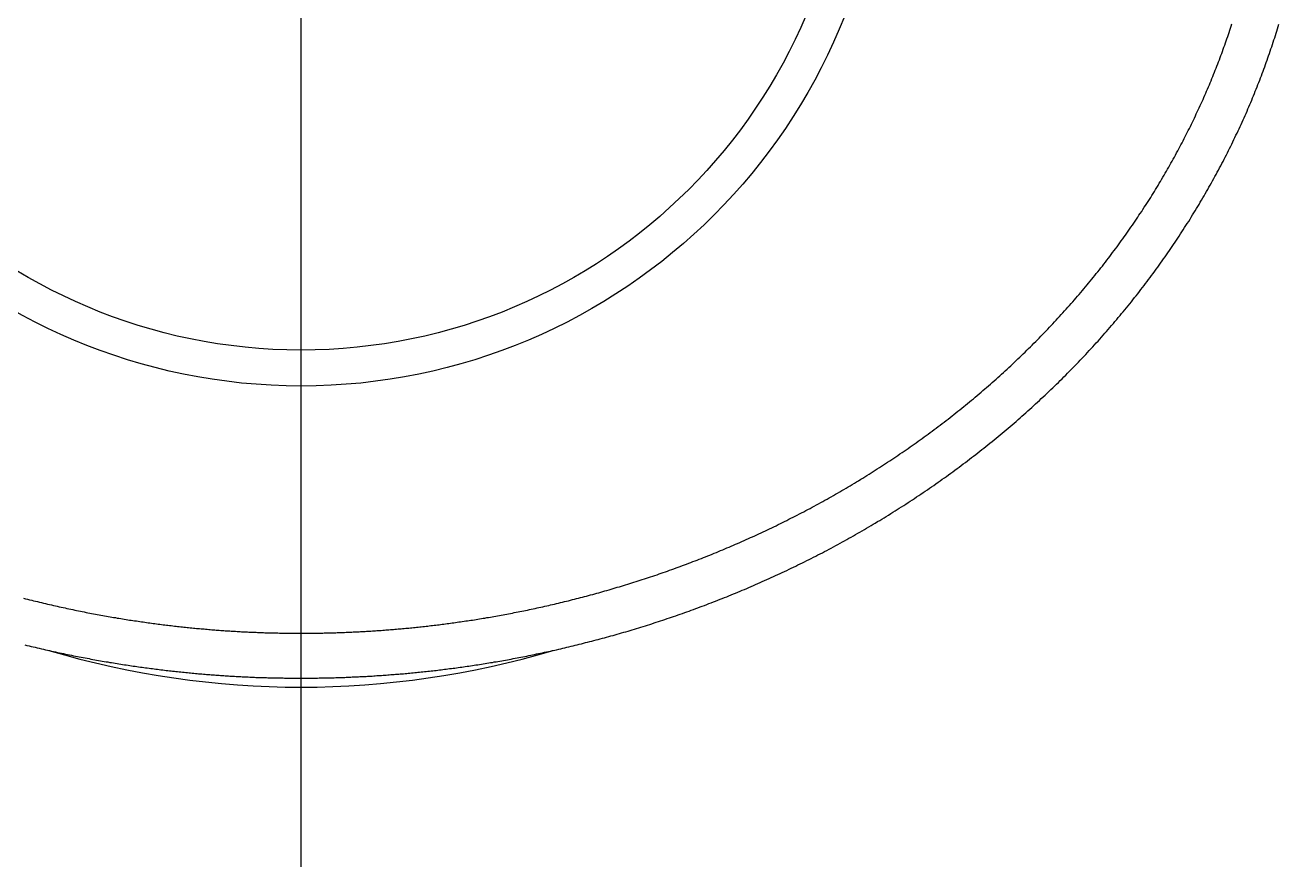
# Model space of a CAD drawing. Extents: x -38 to 89, y -32 to 34.
# Drawn here: x 72.21 to 86.16, y -11.85 to -2.48 of the extents above; entities that cross this region are included whole.
import ezdxf

# ---------------------------------------------------------------- set-up
doc = ezdxf.new("R2010")
doc.units = 0
doc.linetypes.add('CENTER', pattern=[50.8, 31.75, -6.35, 6.35, -6.35])
doc.layers.get('0').update_dxf_attribs({"linetype": 'CONTINUOUS'})
doc.layers.add('CENTER', color=1, linetype='CENTER')

msp = doc.modelspace()

# ---------------------------------------------------------------- linework, layer by layer
at = {"color": 7}
for points in [[(75.279, -9.25, 0), (75.295, -9.25, 0), (75.311, -9.25, 0), (75.327, -9.25, 0), (75.343, -9.25, 0), (75.36, -9.25, 0), (75.376, -9.25, 0), (75.392, -9.249, 0), (75.408, -9.249, 0), (75.424, -9.249, 0), (75.44, -9.249, 0), (75.456, -9.249, 0), (75.472, -9.248, 0), (75.488, -9.248, 0), (75.504, -9.248, 0), (75.521, -9.248, 0), (75.537, -9.247, 0), (75.553, -9.247, 0), (75.569, -9.247, 0), (75.585, -9.246, 0), (75.601, -9.246, 0), (75.617, -9.245, 0), (75.633, -9.245, 0), (75.649, -9.244, 0), (75.666, -9.244, 0), (75.682, -9.243, 0), (75.698, -9.243, 0), (75.714, -9.242, 0), (75.73, -9.242, 0), (75.746, -9.241, 0), (75.763, -9.241, 0), (75.779, -9.24, 0), (75.795, -9.239, 0), (75.811, -9.239, 0), (75.827, -9.238, 0), (75.844, -9.237, 0), (75.86, -9.236, 0), (75.876, -9.236, 0), (75.892, -9.235, 0), (75.909, -9.234, 0), (75.925, -9.233, 0), (75.941, -9.232, 0), (75.958, -9.231, 0), (75.974, -9.231, 0), (75.991, -9.23, 0), (76.007, -9.229, 0), (76.023, -9.228, 0), (76.04, -9.227, 0), (76.056, -9.226, 0), (76.073, -9.225, 0), (76.089, -9.224, 0), (76.106, -9.222, 0), (76.123, -9.221, 0), (76.139, -9.22, 0), (76.156, -9.219, 0), (76.172, -9.218, 0), (76.189, -9.217, 0), (76.206, -9.215, 0), (76.223, -9.214, 0), (76.239, -9.213, 0), (76.256, -9.212, 0), (76.273, -9.21, 0), (76.29, -9.209, 0), (76.307, -9.207, 0), (76.324, -9.206, 0), (76.341, -9.205, 0), (76.358, -9.203, 0), (76.375, -9.202, 0), (76.392, -9.2, 0), (76.409, -9.199, 0), (76.426, -9.197, 0), (76.443, -9.195, 0), (76.46, -9.194, 0), (76.478, -9.192, 0), (76.495, -9.191, 0), (76.512, -9.189, 0), (76.53, -9.187, 0), (76.547, -9.185, 0), (76.564, -9.184, 0), (76.582, -9.182, 0), (76.6, -9.18, 0), (76.617, -9.178, 0), (76.635, -9.176, 0), (76.652, -9.174, 0), (76.67, -9.172, 0), (76.688, -9.17, 0), (76.706, -9.168, 0), (76.724, -9.166, 0), (76.742, -9.164, 0), (76.759, -9.162, 0), (76.778, -9.16, 0), (76.796, -9.157, 0), (76.814, -9.155, 0), (76.832, -9.153, 0), (76.85, -9.151, 0), (76.868, -9.148, 0), (76.887, -9.146, 0), (76.905, -9.143, 0), (76.924, -9.141, 0), (76.942, -9.138, 0), (76.961, -9.136, 0), (76.979, -9.133, 0), (76.998, -9.131, 0), (77.017, -9.128, 0), (77.035, -9.125, 0), (77.054, -9.123, 0), (77.073, -9.12, 0), (77.092, -9.117, 0), (77.111, -9.114, 0), (77.13, -9.112, 0), (77.15, -9.109, 0), (77.169, -9.106, 0), (77.188, -9.103, 0), (77.208, -9.1, 0), (77.227, -9.097, 0), (77.246, -9.093, 0), (77.266, -9.09, 0), (77.286, -9.087, 0), (77.305, -9.084, 0), (77.325, -9.081, 0), (77.345, -9.077, 0), (77.365, -9.074, 0), (77.385, -9.07, 0), (77.405, -9.067, 0), (77.425, -9.063, 0), (77.445, -9.06, 0), (77.466, -9.056, 0), (77.486, -9.053, 0), (77.506, -9.049, 0), (77.527, -9.045, 0), (77.547, -9.041, 0), (77.568, -9.037, 0), (77.588, -9.033, 0), (77.609, -9.03, 0), (77.63, -9.026, 0), (77.651, -9.021, 0), (77.672, -9.017, 0), (77.693, -9.013, 0), (77.713, -9.009, 0), (77.735, -9.005, 0), (77.756, -9, 0), (77.777, -8.996, 0), (77.798, -8.992, 0), (77.819, -8.987, 0), (77.841, -8.983, 0), (77.862, -8.978, 0), (77.883, -8.974, 0), (77.905, -8.969, 0), (77.926, -8.964, 0), (77.948, -8.96, 0), (77.969, -8.955, 0), (77.991, -8.95, 0), (78.013, -8.945, 0), (78.035, -8.94, 0), (78.056, -8.935, 0), (78.078, -8.93, 0), (78.1, -8.925, 0), (78.122, -8.92, 0), (78.144, -8.914, 0), (78.166, -8.909, 0), (78.188, -8.904, 0), (78.21, -8.898, 0), (78.232, -8.893, 0), (78.255, -8.888, 0), (78.277, -8.882, 0), (78.299, -8.876, 0), (78.321, -8.871, 0), (78.344, -8.865, 0), (78.366, -8.859, 0), (78.389, -8.854, 0), (78.411, -8.848, 0), (78.434, -8.842, 0), (78.456, -8.836, 0), (78.479, -8.83, 0), (78.501, -8.824, 0), (78.524, -8.818, 0), (78.547, -8.811, 0), (78.569, -8.805, 0), (78.592, -8.799, 0), (78.615, -8.792, 0), (78.638, -8.786, 0), (78.66, -8.779, 0), (78.683, -8.773, 0), (78.706, -8.766, 0), (78.729, -8.76, 0), (78.752, -8.753, 0), (78.775, -8.746, 0), (78.798, -8.739, 0), (78.821, -8.733, 0), (78.844, -8.726, 0), (78.867, -8.719, 0), (78.89, -8.712, 0), (78.914, -8.704, 0), (78.937, -8.697, 0), (78.96, -8.69, 0), (78.983, -8.683, 0), (79.006, -8.675, 0), (79.03, -8.668, 0), (79.053, -8.66, 0), (79.076, -8.653, 0), (79.099, -8.645, 0), (79.123, -8.638, 0), (79.146, -8.63, 0), (79.169, -8.622, 0), (79.193, -8.614, 0), (79.216, -8.607, 0), (79.24, -8.599, 0), (79.263, -8.591, 0), (79.287, -8.582, 0), (79.31, -8.574, 0), (79.333, -8.566, 0), (79.357, -8.558, 0), (79.38, -8.55, 0), (79.404, -8.541, 0), (79.427, -8.533, 0), (79.451, -8.524, 0), (79.474, -8.516, 0), (79.498, -8.507, 0), (79.522, -8.498, 0), (79.545, -8.49, 0), (79.569, -8.481, 0), (79.592, -8.472, 0), (79.616, -8.463, 0), (79.639, -8.454, 0), (79.663, -8.445, 0), (79.687, -8.436, 0), (79.71, -8.427, 0), (79.734, -8.417, 0), (79.758, -8.408, 0), (79.781, -8.399, 0), (79.805, -8.389, 0), (79.829, -8.38, 0), (79.852, -8.37, 0), (79.876, -8.361, 0), (79.9, -8.351, 0), (79.924, -8.341, 0), (79.947, -8.331, 0), (79.971, -8.321, 0), (79.995, -8.311, 0), (80.018, -8.301, 0), (80.042, -8.291, 0), (80.066, -8.281, 0), (80.09, -8.271, 0), (80.113, -8.261, 0), (80.137, -8.251, 0), (80.161, -8.24, 0), (80.184, -8.23, 0), (80.208, -8.219, 0), (80.232, -8.209, 0), (80.256, -8.198, 0), (80.279, -8.187, 0), (80.303, -8.176, 0), (80.327, -8.166, 0), (80.351, -8.155, 0), (80.374, -8.144, 0), (80.398, -8.133, 0), (80.422, -8.122, 0), (80.446, -8.11, 0), (80.469, -8.099, 0), (80.493, -8.088, 0), (80.517, -8.077, 0), (80.541, -8.065, 0), (80.564, -8.054, 0), (80.588, -8.042, 0), (80.612, -8.03, 0), (80.635, -8.019, 0), (80.659, -8.007, 0), (80.683, -7.995, 0), (80.707, -7.983, 0), (80.73, -7.971, 0), (80.754, -7.959, 0), (80.778, -7.947, 0), (80.801, -7.935, 0), (80.825, -7.923, 0), (80.849, -7.91, 0), (80.872, -7.898, 0), (80.896, -7.886, 0), (80.919, -7.873, 0), (80.943, -7.861, 0), (80.967, -7.848, 0), (80.99, -7.835, 0), (81.014, -7.822, 0), (81.037, -7.81, 0), (81.061, -7.797, 0), (81.085, -7.784, 0), (81.108, -7.771, 0), (81.132, -7.758, 0), (81.155, -7.744, 0), (81.179, -7.731, 0), (81.202, -7.718, 0), (81.226, -7.704, 0), (81.249, -7.691, 0), (81.273, -7.677, 0), (81.296, -7.664, 0), (81.319, -7.65, 0), (81.343, -7.636, 0), (81.366, -7.623, 0), (81.389, -7.609, 0), (81.413, -7.595, 0), (81.436, -7.581, 0), (81.46, -7.567, 0), (81.483, -7.553, 0), (81.506, -7.538, 0), (81.529, -7.524, 0), (81.552, -7.51, 0), (81.576, -7.496, 0), (81.599, -7.481, 0), (81.622, -7.467, 0), (81.645, -7.452, 0), (81.668, -7.437, 0), (81.691, -7.423, 0), (81.714, -7.408, 0), (81.737, -7.393, 0), (81.76, -7.378, 0), (81.783, -7.363, 0), (81.806, -7.348, 0), (81.829, -7.333, 0), (81.852, -7.318, 0), (81.875, -7.303, 0), (81.897, -7.287, 0), (81.92, -7.272, 0), (81.943, -7.256, 0), (81.966, -7.241, 0), (81.989, -7.225, 0), (82.011, -7.21, 0), (82.034, -7.194, 0), (82.056, -7.178, 0), (82.079, -7.162, 0), (82.102, -7.147, 0), (82.124, -7.131, 0), (82.147, -7.115, 0), (82.169, -7.099, 0), (82.191, -7.082, 0), (82.214, -7.066, 0), (82.236, -7.05, 0), (82.258, -7.034, 0), (82.281, -7.017, 0), (82.303, -7.001, 0), (82.325, -6.984, 0), (82.347, -6.968, 0), (82.369, -6.951, 0), (82.391, -6.934, 0), (82.413, -6.918, 0), (82.435, -6.901, 0), (82.457, -6.884, 0), (82.479, -6.867, 0), (82.501, -6.85, 0), (82.523, -6.833, 0), (82.544, -6.816, 0), (82.566, -6.798, 0), (82.588, -6.781, 0), (82.61, -6.764, 0), (82.631, -6.746, 0), (82.653, -6.729, 0), (82.674, -6.712, 0), (82.696, -6.694, 0), (82.717, -6.676, 0), (82.739, -6.659, 0), (82.76, -6.641, 0), (82.781, -6.623, 0), (82.802, -6.605, 0), (82.823, -6.587, 0), (82.845, -6.569, 0), (82.866, -6.551, 0), (82.887, -6.533, 0), (82.908, -6.515, 0), (82.929, -6.497, 0), (82.95, -6.479, 0), (82.97, -6.46, 0), (82.991, -6.442, 0), (83.012, -6.424, 0), (83.032, -6.405, 0), (83.053, -6.387, 0), (83.074, -6.368, 0), (83.094, -6.349, 0), (83.115, -6.331, 0), (83.135, -6.312, 0), (83.155, -6.293, 0), (83.176, -6.274, 0), (83.196, -6.255, 0), (83.216, -6.236, 0), (83.236, -6.217, 0), (83.256, -6.198, 0), (83.276, -6.179, 0), (83.296, -6.16, 0), (83.316, -6.141, 0), (83.336, -6.122, 0), (83.356, -6.102, 0), (83.375, -6.083, 0), (83.395, -6.063, 0), (83.415, -6.044, 0), (83.434, -6.024, 0), (83.454, -6.005, 0), (83.473, -5.985, 0), (83.493, -5.966, 0), (83.512, -5.946, 0), (83.531, -5.926, 0), (83.55, -5.906, 0), (83.569, -5.886, 0), (83.588, -5.867, 0), (83.607, -5.847, 0), (83.626, -5.827, 0), (83.645, -5.807, 0), (83.664, -5.786, 0), (83.683, -5.766, 0), (83.701, -5.746, 0), (83.72, -5.726, 0), (83.738, -5.706, 0), (83.757, -5.685, 0), (83.775, -5.665, 0), (83.793, -5.645, 0), (83.812, -5.624, 0), (83.83, -5.604, 0), (83.848, -5.583, 0), (83.866, -5.563, 0), (83.884, -5.542, 0), (83.902, -5.521, 0), (83.92, -5.501, 0), (83.938, -5.48, 0), (83.955, -5.459, 0), (83.973, -5.438, 0), (83.99, -5.417, 0), (84.008, -5.397, 0), (84.025, -5.376, 0), (84.043, -5.355, 0), (84.06, -5.334, 0), (84.077, -5.313, 0), (84.094, -5.292, 0), (84.111, -5.271, 0), (84.128, -5.249, 0), (84.145, -5.228, 0), (84.162, -5.207, 0), (84.179, -5.186, 0), (84.196, -5.165, 0), (84.212, -5.143, 0), (84.229, -5.122, 0), (84.245, -5.1, 0), (84.262, -5.079, 0), (84.278, -5.058, 0), (84.294, -5.036, 0), (84.31, -5.015, 0), (84.326, -4.993, 0), (84.343, -4.972, 0), (84.359, -4.95, 0), (84.374, -4.928, 0), (84.39, -4.907, 0), (84.406, -4.885, 0), (84.422, -4.863, 0), (84.437, -4.842, 0), (84.453, -4.82, 0), (84.468, -4.798, 0), (84.484, -4.776, 0), (84.499, -4.754, 0), (84.514, -4.732, 0), (84.529, -4.711, 0), (84.544, -4.689, 0), (84.559, -4.667, 0), (84.574, -4.645, 0), (84.589, -4.623, 0), (84.603, -4.601, 0), (84.618, -4.579, 0), (84.633, -4.557, 0), (84.647, -4.535, 0), (84.662, -4.512, 0), (84.676, -4.49, 0), (84.69, -4.468, 0), (84.704, -4.446, 0), (84.719, -4.424, 0), (84.733, -4.401, 0), (84.747, -4.379, 0), (84.76, -4.357, 0), (84.774, -4.335, 0), (84.788, -4.312, 0), (84.802, -4.29, 0), (84.815, -4.268, 0), (84.829, -4.245, 0), (84.842, -4.223, 0), (84.855, -4.201, 0), (84.869, -4.178, 0), (84.882, -4.156, 0), (84.895, -4.133, 0), (84.908, -4.111, 0), (84.921, -4.088, 0), (84.934, -4.066, 0), (84.947, -4.043, 0), (84.959, -4.02, 0), (84.972, -3.998, 0), (84.984, -3.975, 0), (84.997, -3.953, 0), (85.009, -3.93, 0), (85.022, -3.907, 0), (85.034, -3.885, 0), (85.046, -3.862, 0), (85.058, -3.839, 0), (85.07, -3.816, 0), (85.082, -3.794, 0), (85.094, -3.771, 0), (85.106, -3.748, 0), (85.118, -3.725, 0), (85.129, -3.702, 0), (85.141, -3.68, 0), (85.152, -3.657, 0), (85.164, -3.634, 0), (85.175, -3.611, 0), (85.186, -3.588, 0), (85.198, -3.565, 0), (85.209, -3.542, 0), (85.22, -3.519, 0), (85.231, -3.496, 0), (85.241, -3.473, 0), (85.252, -3.45, 0), (85.263, -3.427, 0), (85.274, -3.404, 0), (85.284, -3.381, 0), (85.295, -3.358, 0), (85.305, -3.335, 0), (85.316, -3.312, 0), (85.326, -3.289, 0), (85.336, -3.266, 0), (85.346, -3.242, 0), (85.356, -3.219, 0), (85.366, -3.196, 0), (85.376, -3.173, 0), (85.386, -3.15, 0), (85.395, -3.127, 0), (85.405, -3.103, 0), (85.415, -3.08, 0), (85.424, -3.057, 0), (85.434, -3.034, 0), (85.443, -3.01, 0), (85.452, -2.987, 0), (85.462, -2.964, 0), (85.471, -2.94, 0), (85.48, -2.917, 0), (85.489, -2.894, 0), (85.498, -2.87, 0), (85.506, -2.847, 0), (85.515, -2.824, 0), (85.524, -2.8, 0), (85.532, -2.777, 0), (85.541, -2.754, 0), (85.549, -2.73, 0), (85.558, -2.707, 0), (85.566, -2.683, 0), (85.574, -2.66, 0), (85.582, -2.636, 0), (85.591, -2.613, 0), (85.599, -2.589, 0), (85.606, -2.566, 0), (85.614, -2.542, 0), (85.622, -2.519, 0), (85.63, -2.495, 0), (85.638, -2.472, 0)], [(75.279, -9.75, 0), (75.296, -9.75, 0), (75.312, -9.75, 0), (75.329, -9.75, 0), (75.346, -9.75, 0), (75.363, -9.75, 0), (75.38, -9.749, 0), (75.396, -9.749, 0), (75.413, -9.749, 0), (75.43, -9.749, 0), (75.447, -9.749, 0), (75.463, -9.749, 0), (75.48, -9.748, 0), (75.497, -9.748, 0), (75.513, -9.748, 0), (75.53, -9.748, 0), (75.547, -9.747, 0), (75.564, -9.747, 0), (75.581, -9.746, 0), (75.597, -9.746, 0), (75.614, -9.746, 0), (75.631, -9.745, 0), (75.647, -9.745, 0), (75.664, -9.744, 0), (75.681, -9.744, 0), (75.698, -9.743, 0), (75.715, -9.743, 0), (75.731, -9.742, 0), (75.748, -9.741, 0), (75.765, -9.741, 0), (75.782, -9.74, 0), (75.799, -9.74, 0), (75.816, -9.739, 0), (75.832, -9.738, 0), (75.849, -9.737, 0), (75.866, -9.737, 0), (75.883, -9.736, 0), (75.9, -9.735, 0), (75.917, -9.734, 0), (75.934, -9.733, 0), (75.951, -9.733, 0), (75.968, -9.732, 0), (75.985, -9.731, 0), (76.002, -9.73, 0), (76.019, -9.729, 0), (76.036, -9.728, 0), (76.053, -9.727, 0), (76.07, -9.726, 0), (76.088, -9.725, 0), (76.105, -9.724, 0), (76.122, -9.722, 0), (76.139, -9.721, 0), (76.156, -9.72, 0), (76.174, -9.719, 0), (76.191, -9.718, 0), (76.208, -9.717, 0), (76.226, -9.715, 0), (76.243, -9.714, 0), (76.26, -9.713, 0), (76.278, -9.711, 0), (76.295, -9.71, 0), (76.313, -9.709, 0), (76.33, -9.707, 0), (76.348, -9.706, 0), (76.365, -9.704, 0), (76.383, -9.703, 0), (76.401, -9.701, 0), (76.419, -9.7, 0), (76.436, -9.698, 0), (76.454, -9.697, 0), (76.472, -9.695, 0), (76.49, -9.693, 0), (76.508, -9.692, 0), (76.526, -9.69, 0), (76.544, -9.688, 0), (76.562, -9.686, 0), (76.58, -9.685, 0), (76.598, -9.683, 0), (76.616, -9.681, 0), (76.634, -9.679, 0), (76.653, -9.677, 0), (76.671, -9.675, 0), (76.689, -9.673, 0), (76.707, -9.671, 0), (76.726, -9.669, 0), (76.744, -9.667, 0), (76.763, -9.665, 0), (76.782, -9.663, 0), (76.8, -9.66, 0), (76.819, -9.658, 0), (76.838, -9.656, 0), (76.856, -9.654, 0), (76.875, -9.651, 0), (76.894, -9.649, 0), (76.913, -9.647, 0), (76.932, -9.644, 0), (76.951, -9.642, 0), (76.97, -9.639, 0), (76.99, -9.637, 0), (77.009, -9.634, 0), (77.028, -9.631, 0), (77.048, -9.629, 0), (77.067, -9.626, 0), (77.087, -9.623, 0), (77.106, -9.62, 0), (77.126, -9.618, 0), (77.145, -9.615, 0), (77.165, -9.612, 0), (77.185, -9.609, 0), (77.205, -9.606, 0), (77.225, -9.603, 0), (77.245, -9.6, 0), (77.265, -9.597, 0), (77.285, -9.594, 0), (77.305, -9.59, 0), (77.326, -9.587, 0), (77.346, -9.584, 0), (77.367, -9.581, 0), (77.387, -9.577, 0), (77.408, -9.574, 0), (77.428, -9.57, 0), (77.449, -9.567, 0), (77.47, -9.563, 0), (77.491, -9.56, 0), (77.512, -9.556, 0), (77.533, -9.552, 0), (77.554, -9.548, 0), (77.575, -9.545, 0), (77.596, -9.541, 0), (77.617, -9.537, 0), (77.639, -9.533, 0), (77.66, -9.529, 0), (77.682, -9.525, 0), (77.703, -9.521, 0), (77.725, -9.516, 0), (77.746, -9.512, 0), (77.768, -9.508, 0), (77.79, -9.504, 0), (77.812, -9.499, 0), (77.834, -9.495, 0), (77.856, -9.49, 0), (77.878, -9.486, 0), (77.9, -9.481, 0), (77.922, -9.477, 0), (77.944, -9.472, 0), (77.966, -9.467, 0), (77.988, -9.462, 0), (78.011, -9.458, 0), (78.033, -9.453, 0), (78.056, -9.448, 0), (78.078, -9.443, 0), (78.101, -9.438, 0), (78.123, -9.433, 0), (78.146, -9.427, 0), (78.169, -9.422, 0), (78.191, -9.417, 0), (78.214, -9.412, 0), (78.237, -9.406, 0), (78.26, -9.401, 0), (78.283, -9.395, 0), (78.306, -9.39, 0), (78.329, -9.384, 0), (78.352, -9.379, 0), (78.375, -9.373, 0), (78.398, -9.367, 0), (78.421, -9.361, 0), (78.445, -9.355, 0), (78.468, -9.349, 0), (78.491, -9.343, 0), (78.514, -9.337, 0), (78.538, -9.331, 0), (78.561, -9.325, 0), (78.585, -9.319, 0), (78.608, -9.313, 0), (78.632, -9.306, 0), (78.656, -9.3, 0), (78.679, -9.293, 0), (78.703, -9.287, 0), (78.727, -9.28, 0), (78.75, -9.274, 0), (78.774, -9.267, 0), (78.798, -9.26, 0), (78.822, -9.253, 0), (78.845, -9.247, 0), (78.869, -9.24, 0), (78.893, -9.233, 0), (78.917, -9.226, 0), (78.941, -9.219, 0), (78.965, -9.211, 0), (78.989, -9.204, 0), (79.013, -9.197, 0), (79.037, -9.189, 0), (79.061, -9.182, 0), (79.085, -9.175, 0), (79.11, -9.167, 0), (79.134, -9.159, 0), (79.158, -9.152, 0), (79.182, -9.144, 0), (79.207, -9.136, 0), (79.231, -9.128, 0), (79.255, -9.121, 0), (79.279, -9.113, 0), (79.304, -9.105, 0), (79.328, -9.096, 0), (79.352, -9.088, 0), (79.377, -9.08, 0), (79.401, -9.072, 0), (79.425, -9.063, 0), (79.45, -9.055, 0), (79.474, -9.046, 0), (79.499, -9.038, 0), (79.523, -9.029, 0), (79.548, -9.021, 0), (79.572, -9.012, 0), (79.597, -9.003, 0), (79.621, -8.994, 0), (79.646, -8.985, 0), (79.67, -8.976, 0), (79.695, -8.967, 0), (79.72, -8.958, 0), (79.744, -8.949, 0), (79.769, -8.94, 0), (79.793, -8.93, 0), (79.818, -8.921, 0), (79.843, -8.912, 0), (79.867, -8.902, 0), (79.892, -8.892, 0), (79.917, -8.883, 0), (79.941, -8.873, 0), (79.966, -8.863, 0), (79.991, -8.854, 0), (80.015, -8.844, 0), (80.04, -8.834, 0), (80.065, -8.824, 0), (80.089, -8.813, 0), (80.114, -8.803, 0), (80.139, -8.793, 0), (80.164, -8.783, 0), (80.188, -8.772, 0), (80.213, -8.762, 0), (80.238, -8.751, 0), (80.263, -8.741, 0), (80.287, -8.73, 0), (80.312, -8.72, 0), (80.337, -8.709, 0), (80.362, -8.698, 0), (80.386, -8.687, 0), (80.411, -8.676, 0), (80.436, -8.665, 0), (80.461, -8.654, 0), (80.486, -8.643, 0), (80.51, -8.632, 0), (80.535, -8.62, 0), (80.56, -8.609, 0), (80.585, -8.597, 0), (80.609, -8.586, 0), (80.634, -8.574, 0), (80.659, -8.563, 0), (80.684, -8.551, 0), (80.709, -8.539, 0), (80.733, -8.527, 0), (80.758, -8.515, 0), (80.783, -8.503, 0), (80.808, -8.491, 0), (80.832, -8.479, 0), (80.857, -8.467, 0), (80.882, -8.455, 0), (80.907, -8.442, 0), (80.931, -8.43, 0), (80.956, -8.417, 0), (80.981, -8.405, 0), (81.006, -8.392, 0), (81.03, -8.379, 0), (81.055, -8.367, 0), (81.08, -8.354, 0), (81.105, -8.341, 0), (81.129, -8.328, 0), (81.154, -8.315, 0), (81.179, -8.302, 0), (81.203, -8.288, 0), (81.228, -8.275, 0), (81.253, -8.262, 0), (81.277, -8.248, 0), (81.302, -8.235, 0), (81.326, -8.221, 0), (81.351, -8.208, 0), (81.376, -8.194, 0), (81.4, -8.18, 0), (81.425, -8.166, 0), (81.449, -8.152, 0), (81.474, -8.138, 0), (81.498, -8.124, 0), (81.523, -8.11, 0), (81.547, -8.096, 0), (81.572, -8.082, 0), (81.596, -8.067, 0), (81.621, -8.053, 0), (81.645, -8.038, 0), (81.669, -8.024, 0), (81.694, -8.009, 0), (81.718, -7.995, 0), (81.743, -7.98, 0), (81.767, -7.965, 0), (81.791, -7.95, 0), (81.816, -7.935, 0), (81.84, -7.92, 0), (81.864, -7.905, 0), (81.888, -7.89, 0), (81.912, -7.874, 0), (81.936, -7.859, 0), (81.961, -7.844, 0), (81.985, -7.828, 0), (82.009, -7.813, 0), (82.033, -7.797, 0), (82.057, -7.781, 0), (82.081, -7.766, 0), (82.105, -7.75, 0), (82.129, -7.734, 0), (82.153, -7.718, 0), (82.177, -7.702, 0), (82.201, -7.686, 0), (82.224, -7.67, 0), (82.248, -7.654, 0), (82.272, -7.637, 0), (82.296, -7.621, 0), (82.319, -7.605, 0), (82.343, -7.588, 0), (82.367, -7.571, 0), (82.39, -7.555, 0), (82.414, -7.538, 0), (82.437, -7.521, 0), (82.461, -7.505, 0), (82.484, -7.488, 0), (82.508, -7.471, 0), (82.531, -7.454, 0), (82.554, -7.437, 0), (82.578, -7.419, 0), (82.601, -7.402, 0), (82.624, -7.385, 0), (82.647, -7.367, 0), (82.671, -7.35, 0), (82.694, -7.332, 0), (82.717, -7.315, 0), (82.74, -7.297, 0), (82.763, -7.28, 0), (82.786, -7.262, 0), (82.809, -7.244, 0), (82.832, -7.226, 0), (82.854, -7.208, 0), (82.877, -7.19, 0), (82.9, -7.172, 0), (82.922, -7.154, 0), (82.945, -7.136, 0), (82.968, -7.117, 0), (82.99, -7.099, 0), (83.013, -7.081, 0), (83.035, -7.062, 0), (83.058, -7.043, 0), (83.08, -7.025, 0), (83.102, -7.006, 0), (83.125, -6.987, 0), (83.147, -6.969, 0), (83.169, -6.95, 0), (83.191, -6.931, 0), (83.213, -6.912, 0), (83.235, -6.893, 0), (83.257, -6.874, 0), (83.279, -6.855, 0), (83.301, -6.835, 0), (83.323, -6.816, 0), (83.344, -6.797, 0), (83.366, -6.777, 0), (83.388, -6.758, 0), (83.409, -6.738, 0), (83.431, -6.719, 0), (83.452, -6.699, 0), (83.474, -6.68, 0), (83.495, -6.66, 0), (83.516, -6.64, 0), (83.538, -6.62, 0), (83.559, -6.6, 0), (83.58, -6.58, 0), (83.601, -6.56, 0), (83.622, -6.54, 0), (83.643, -6.52, 0), (83.664, -6.5, 0), (83.685, -6.48, 0), (83.706, -6.459, 0), (83.726, -6.439, 0), (83.747, -6.419, 0), (83.768, -6.398, 0), (83.788, -6.378, 0), (83.809, -6.357, 0), (83.829, -6.336, 0), (83.849, -6.316, 0), (83.87, -6.295, 0), (83.89, -6.274, 0), (83.91, -6.253, 0), (83.93, -6.233, 0), (83.95, -6.212, 0), (83.97, -6.191, 0), (83.99, -6.17, 0), (84.01, -6.149, 0), (84.03, -6.127, 0), (84.049, -6.106, 0), (84.069, -6.085, 0), (84.088, -6.064, 0), (84.108, -6.042, 0), (84.127, -6.021, 0), (84.147, -6, 0), (84.166, -5.978, 0), (84.185, -5.957, 0), (84.204, -5.935, 0), (84.223, -5.913, 0), (84.242, -5.892, 0), (84.261, -5.87, 0), (84.28, -5.848, 0), (84.299, -5.827, 0), (84.318, -5.805, 0), (84.336, -5.783, 0), (84.355, -5.761, 0), (84.373, -5.739, 0), (84.392, -5.717, 0), (84.41, -5.695, 0), (84.428, -5.673, 0), (84.447, -5.651, 0), (84.465, -5.629, 0), (84.483, -5.607, 0), (84.501, -5.584, 0), (84.519, -5.562, 0), (84.536, -5.54, 0), (84.554, -5.517, 0), (84.572, -5.495, 0), (84.589, -5.473, 0), (84.607, -5.45, 0), (84.624, -5.428, 0), (84.642, -5.405, 0), (84.659, -5.383, 0), (84.676, -5.36, 0), (84.693, -5.337, 0), (84.71, -5.315, 0), (84.727, -5.292, 0), (84.744, -5.269, 0), (84.761, -5.247, 0), (84.778, -5.224, 0), (84.794, -5.201, 0), (84.811, -5.178, 0), (84.828, -5.155, 0), (84.844, -5.132, 0), (84.86, -5.109, 0), (84.877, -5.086, 0), (84.893, -5.063, 0), (84.909, -5.04, 0), (84.925, -5.017, 0), (84.941, -4.994, 0), (84.957, -4.971, 0), (84.973, -4.948, 0), (84.988, -4.925, 0), (85.004, -4.901, 0), (85.019, -4.878, 0), (85.035, -4.855, 0), (85.05, -4.832, 0), (85.066, -4.808, 0), (85.081, -4.785, 0), (85.096, -4.761, 0), (85.111, -4.738, 0), (85.126, -4.715, 0), (85.141, -4.691, 0), (85.156, -4.668, 0), (85.171, -4.644, 0), (85.185, -4.621, 0), (85.2, -4.597, 0), (85.214, -4.574, 0), (85.229, -4.55, 0), (85.243, -4.526, 0), (85.257, -4.503, 0), (85.271, -4.479, 0), (85.285, -4.455, 0), (85.299, -4.432, 0), (85.313, -4.408, 0), (85.327, -4.384, 0), (85.341, -4.361, 0), (85.355, -4.337, 0), (85.368, -4.313, 0), (85.382, -4.289, 0), (85.395, -4.265, 0), (85.409, -4.241, 0), (85.422, -4.217, 0), (85.435, -4.193, 0), (85.448, -4.17, 0), (85.461, -4.146, 0), (85.474, -4.122, 0), (85.487, -4.098, 0), (85.5, -4.074, 0), (85.513, -4.049, 0), (85.525, -4.025, 0), (85.538, -4.001, 0), (85.55, -3.977, 0), (85.563, -3.953, 0), (85.575, -3.929, 0), (85.587, -3.905, 0), (85.599, -3.881, 0), (85.612, -3.856, 0), (85.624, -3.832, 0), (85.635, -3.808, 0), (85.647, -3.784, 0), (85.659, -3.759, 0), (85.671, -3.735, 0), (85.682, -3.711, 0), (85.694, -3.686, 0), (85.705, -3.662, 0), (85.716, -3.638, 0), (85.728, -3.613, 0), (85.739, -3.589, 0), (85.75, -3.564, 0), (85.761, -3.54, 0), (85.772, -3.516, 0), (85.783, -3.491, 0), (85.794, -3.467, 0), (85.805, -3.442, 0), (85.815, -3.418, 0), (85.826, -3.393, 0), (85.836, -3.368, 0), (85.847, -3.344, 0), (85.857, -3.319, 0), (85.867, -3.295, 0), (85.877, -3.27, 0), (85.887, -3.245, 0), (85.897, -3.221, 0), (85.907, -3.196, 0), (85.917, -3.172, 0), (85.927, -3.147, 0), (85.936, -3.122, 0), (85.946, -3.097, 0), (85.956, -3.073, 0), (85.965, -3.048, 0), (85.974, -3.023, 0), (85.984, -2.998, 0), (85.993, -2.974, 0), (86.002, -2.949, 0), (86.011, -2.924, 0), (86.02, -2.899, 0), (86.029, -2.874, 0), (86.038, -2.85, 0), (86.046, -2.825, 0), (86.055, -2.8, 0), (86.064, -2.775, 0), (86.072, -2.75, 0), (86.081, -2.725, 0), (86.089, -2.7, 0), (86.097, -2.675, 0), (86.105, -2.65, 0), (86.113, -2.625, 0), (86.121, -2.601, 0), (86.129, -2.576, 0), (86.137, -2.551, 0), (86.145, -2.526, 0), (86.153, -2.501, 0), (86.16, -2.476, 0)], [(72.191, -8.86, 0), (72.214, -8.866, 0), (72.236, -8.871, 0), (72.258, -8.877, 0), (72.281, -8.882, 0), (72.303, -8.888, 0), (72.325, -8.893, 0), (72.347, -8.899, 0), (72.369, -8.904, 0), (72.391, -8.91, 0), (72.413, -8.915, 0), (72.435, -8.92, 0), (72.457, -8.925, 0), (72.479, -8.93, 0), (72.501, -8.935, 0), (72.523, -8.94, 0), (72.545, -8.945, 0), (72.566, -8.95, 0), (72.588, -8.955, 0), (72.61, -8.96, 0), (72.631, -8.965, 0), (72.653, -8.969, 0), (72.674, -8.974, 0), (72.696, -8.979, 0), (72.717, -8.983, 0), (72.738, -8.988, 0), (72.76, -8.992, 0), (72.781, -8.996, 0), (72.802, -9.001, 0), (72.823, -9.005, 0), (72.844, -9.009, 0), (72.865, -9.013, 0), (72.886, -9.018, 0), (72.907, -9.022, 0), (72.928, -9.026, 0), (72.948, -9.03, 0), (72.969, -9.034, 0), (72.99, -9.038, 0), (73.01, -9.041, 0), (73.031, -9.045, 0), (73.051, -9.049, 0), (73.072, -9.053, 0), (73.092, -9.056, 0), (73.112, -9.06, 0), (73.132, -9.063, 0), (73.153, -9.067, 0), (73.173, -9.07, 0), (73.193, -9.074, 0), (73.213, -9.077, 0), (73.232, -9.081, 0), (73.252, -9.084, 0), (73.272, -9.087, 0), (73.292, -9.09, 0), (73.311, -9.093, 0), (73.331, -9.097, 0), (73.35, -9.1, 0), (73.37, -9.103, 0), (73.389, -9.106, 0), (73.408, -9.109, 0), (73.427, -9.112, 0), (73.446, -9.114, 0), (73.465, -9.117, 0), (73.484, -9.12, 0), (73.503, -9.123, 0), (73.522, -9.125, 0), (73.541, -9.128, 0), (73.56, -9.131, 0), (73.578, -9.133, 0), (73.597, -9.136, 0), (73.616, -9.138, 0), (73.634, -9.141, 0), (73.653, -9.143, 0), (73.671, -9.146, 0), (73.689, -9.148, 0), (73.708, -9.15, 0), (73.726, -9.153, 0), (73.744, -9.155, 0), (73.762, -9.157, 0), (73.78, -9.159, 0), (73.798, -9.162, 0), (73.816, -9.164, 0), (73.834, -9.166, 0), (73.852, -9.168, 0), (73.87, -9.17, 0), (73.888, -9.172, 0), (73.905, -9.174, 0), (73.923, -9.176, 0), (73.941, -9.178, 0), (73.958, -9.18, 0), (73.976, -9.182, 0), (73.993, -9.183, 0), (74.011, -9.185, 0), (74.028, -9.187, 0), (74.046, -9.189, 0), (74.063, -9.191, 0), (74.08, -9.192, 0), (74.097, -9.194, 0), (74.115, -9.196, 0), (74.132, -9.197, 0), (74.149, -9.199, 0), (74.166, -9.2, 0), (74.183, -9.202, 0), (74.2, -9.203, 0), (74.217, -9.205, 0), (74.234, -9.206, 0), (74.251, -9.208, 0), (74.268, -9.209, 0), (74.285, -9.211, 0), (74.302, -9.212, 0), (74.319, -9.213, 0), (74.335, -9.215, 0), (74.352, -9.216, 0), (74.369, -9.217, 0), (74.385, -9.218, 0), (74.402, -9.219, 0), (74.419, -9.221, 0), (74.435, -9.222, 0), (74.452, -9.223, 0), (74.469, -9.224, 0), (74.485, -9.225, 0), (74.501, -9.226, 0), (74.518, -9.227, 0), (74.534, -9.228, 0), (74.551, -9.229, 0), (74.567, -9.23, 0), (74.584, -9.231, 0), (74.6, -9.232, 0), (74.616, -9.233, 0), (74.633, -9.234, 0), (74.649, -9.234, 0), (74.665, -9.235, 0), (74.682, -9.236, 0), (74.698, -9.237, 0), (74.714, -9.238, 0), (74.731, -9.238, 0), (74.747, -9.239, 0), (74.763, -9.24, 0), (74.779, -9.24, 0), (74.795, -9.241, 0), (74.811, -9.242, 0), (74.828, -9.242, 0), (74.844, -9.243, 0), (74.86, -9.243, 0), (74.876, -9.244, 0), (74.892, -9.244, 0), (74.908, -9.245, 0), (74.924, -9.245, 0), (74.941, -9.246, 0), (74.957, -9.246, 0), (74.973, -9.246, 0), (74.989, -9.247, 0), (75.005, -9.247, 0), (75.021, -9.247, 0), (75.037, -9.248, 0), (75.053, -9.248, 0), (75.069, -9.248, 0), (75.085, -9.248, 0), (75.102, -9.249, 0), (75.118, -9.249, 0), (75.134, -9.249, 0), (75.15, -9.249, 0), (75.166, -9.249, 0), (75.182, -9.25, 0), (75.198, -9.25, 0), (75.214, -9.25, 0), (75.231, -9.25, 0), (75.247, -9.25, 0), (75.263, -9.25, 0), (75.279, -9.25, 0)], [(72.206, -9.379, 0), (72.229, -9.385, 0), (72.252, -9.39, 0), (72.275, -9.396, 0), (72.298, -9.401, 0), (72.32, -9.407, 0), (72.343, -9.412, 0), (72.366, -9.417, 0), (72.389, -9.423, 0), (72.412, -9.428, 0), (72.434, -9.433, 0), (72.457, -9.438, 0), (72.479, -9.443, 0), (72.502, -9.448, 0), (72.524, -9.453, 0), (72.547, -9.458, 0), (72.569, -9.463, 0), (72.591, -9.468, 0), (72.614, -9.472, 0), (72.636, -9.477, 0), (72.658, -9.482, 0), (72.68, -9.486, 0), (72.702, -9.491, 0), (72.724, -9.495, 0), (72.746, -9.5, 0), (72.768, -9.504, 0), (72.79, -9.508, 0), (72.811, -9.512, 0), (72.833, -9.517, 0), (72.855, -9.521, 0), (72.876, -9.525, 0), (72.898, -9.529, 0), (72.919, -9.533, 0), (72.94, -9.537, 0), (72.962, -9.541, 0), (72.983, -9.545, 0), (73.004, -9.548, 0), (73.025, -9.552, 0), (73.046, -9.556, 0), (73.067, -9.56, 0), (73.088, -9.563, 0), (73.109, -9.567, 0), (73.129, -9.57, 0), (73.15, -9.574, 0), (73.171, -9.577, 0), (73.191, -9.581, 0), (73.212, -9.584, 0), (73.232, -9.587, 0), (73.252, -9.59, 0), (73.272, -9.594, 0), (73.293, -9.597, 0), (73.313, -9.6, 0), (73.333, -9.603, 0), (73.353, -9.606, 0), (73.373, -9.609, 0), (73.392, -9.612, 0), (73.412, -9.615, 0), (73.432, -9.618, 0), (73.451, -9.62, 0), (73.471, -9.623, 0), (73.491, -9.626, 0), (73.51, -9.629, 0), (73.529, -9.631, 0), (73.549, -9.634, 0), (73.568, -9.636, 0), (73.587, -9.639, 0), (73.606, -9.642, 0), (73.626, -9.644, 0), (73.644, -9.646, 0), (73.663, -9.649, 0), (73.682, -9.651, 0), (73.701, -9.654, 0), (73.72, -9.656, 0), (73.739, -9.658, 0), (73.758, -9.66, 0), (73.776, -9.663, 0), (73.795, -9.665, 0), (73.813, -9.667, 0), (73.832, -9.669, 0), (73.85, -9.671, 0), (73.869, -9.673, 0), (73.887, -9.675, 0), (73.905, -9.677, 0), (73.924, -9.679, 0), (73.942, -9.681, 0), (73.96, -9.683, 0), (73.978, -9.685, 0), (73.996, -9.686, 0), (74.014, -9.688, 0), (74.032, -9.69, 0), (74.05, -9.692, 0), (74.068, -9.693, 0), (74.086, -9.695, 0), (74.104, -9.697, 0), (74.121, -9.698, 0), (74.139, -9.7, 0), (74.157, -9.702, 0), (74.175, -9.703, 0), (74.192, -9.705, 0), (74.21, -9.706, 0), (74.228, -9.708, 0), (74.245, -9.709, 0), (74.263, -9.71, 0), (74.28, -9.712, 0), (74.297, -9.713, 0), (74.315, -9.714, 0), (74.332, -9.716, 0), (74.35, -9.717, 0), (74.367, -9.718, 0), (74.384, -9.719, 0), (74.401, -9.721, 0), (74.419, -9.722, 0), (74.436, -9.723, 0), (74.453, -9.724, 0), (74.47, -9.725, 0), (74.487, -9.726, 0), (74.505, -9.727, 0), (74.522, -9.728, 0), (74.539, -9.729, 0), (74.556, -9.73, 0), (74.573, -9.731, 0), (74.59, -9.732, 0), (74.607, -9.733, 0), (74.624, -9.734, 0), (74.641, -9.735, 0), (74.658, -9.736, 0), (74.675, -9.736, 0), (74.692, -9.737, 0), (74.709, -9.738, 0), (74.725, -9.739, 0), (74.742, -9.739, 0), (74.759, -9.74, 0), (74.776, -9.741, 0), (74.793, -9.741, 0), (74.81, -9.742, 0), (74.826, -9.742, 0), (74.843, -9.743, 0), (74.86, -9.743, 0), (74.877, -9.744, 0), (74.894, -9.744, 0), (74.91, -9.745, 0), (74.927, -9.745, 0), (74.944, -9.746, 0), (74.961, -9.746, 0), (74.977, -9.747, 0), (74.994, -9.747, 0), (75.011, -9.747, 0), (75.028, -9.748, 0), (75.044, -9.748, 0), (75.061, -9.748, 0), (75.078, -9.748, 0), (75.094, -9.749, 0), (75.111, -9.749, 0), (75.128, -9.749, 0), (75.145, -9.749, 0), (75.162, -9.749, 0), (75.178, -9.75, 0), (75.195, -9.75, 0), (75.212, -9.75, 0), (75.228, -9.75, 0), (75.245, -9.75, 0), (75.262, -9.75, 0), (75.279, -9.75, 0)]]:
    msp.add_polyline3d(points, dxfattribs=at)
at = {"color": 7, "linetype": 'CONTINUOUS'}
for radius in [6.5, 6.1]:
    msp.add_circle((75.279, 0), radius, dxfattribs=at)
msp.add_arc((75.279, 0), 9.85, 253.4473, 286.5527, dxfattribs=at)
at = {"layer": 'CENTER', "color": 1, "linetype": 'CENTER'}
msp.add_line((75.279, -11.85), (75.279, 34.2), dxfattribs=at)

doc.saveas('drawing.dxf')
